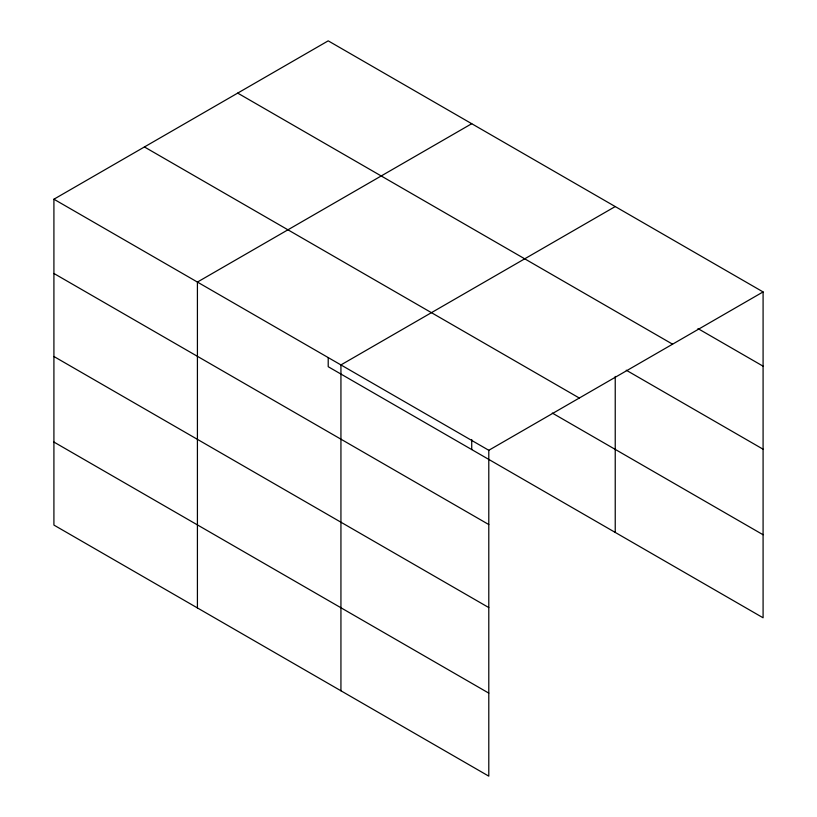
<?xml version="1.0" encoding="UTF-8"?>
<svg xmlns="http://www.w3.org/2000/svg" width="817" height="817" viewBox="0 0 817 817"><rect width="100%" height="100%" fill="white"/><g stroke="black" fill="none" stroke-linecap="round" stroke-linejoin="round"><path stroke-width="1.23" d="M488.791 607.572L488.791 450.29L53.912 199.215L53.912 525.076L488.791 776.15L488.791 607.572L53.912 356.498M328.209 357.907L328.209 366.71L763.088 617.785L763.088 291.924L328.209 40.85L53.912 199.215M471.726 123.704L197.418 282.069L197.418 607.93M615.232 206.558L340.934 364.923L340.934 690.784M488.791 450.29L763.088 291.924M697.984 328.597L763.088 366.179M237.696 93.107L672.575 344.182M626.261 370.213L763.088 449.207M144.425 146.958L579.304 398.032M552.302 413.065L763.088 534.757M53.912 273.47L488.791 524.545M53.912 442.048L488.791 693.122M615.232 376.423L615.232 532.418M471.726 439.505L471.726 449.564"/></g></svg>
